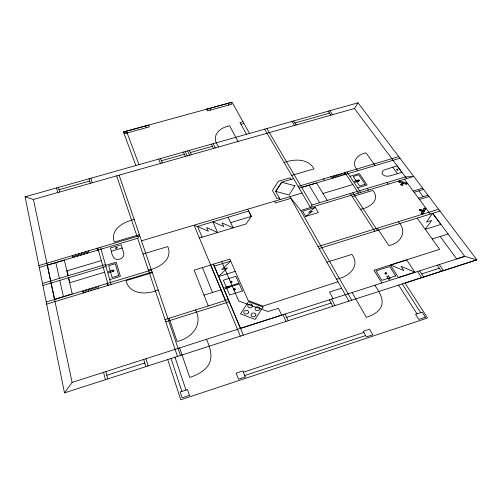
<?xml version="1.0" encoding="UTF-8"?>
<svg xmlns="http://www.w3.org/2000/svg" width="502" height="502" viewBox="0 0 502 502"><rect width="100%" height="100%" fill="white"/><g stroke="black" fill="none" stroke-linecap="round" stroke-linejoin="round"><path stroke-width="0.75" d="M98.781 286.027L97.727 288.587L95.568 287.006L94.514 289.566L92.362 287.979L91.289 290.545L89.143 288.957L88.063 291.524L85.924 289.936L84.838 292.509L82.698 290.915L83.219 292.999M88.647 250.805L87.505 253.184L85.365 251.778L84.217 254.163L82.083 252.751L80.922 255.141L78.795 253.723L77.628 256.12L75.501 254.702L74.327 257.099L72.206 255.681L72.677 257.589M422.778 210.514L424.228 207.941L425.865 208.437L422.684 214.109L421.04 213.607L421.385 212.992M348.896 301.131L289.842 196.677L300.648 210.482L413.761 176.447L405.434 176.93L311.999 205.017L310.481 207.533L264.629 129.165M400.075 181.191L399.259 180.952L398.644 181.969L399.46 182.207L400.075 181.191L406.501 183.054L405.861 184.071L406.739 184.322L407.354 183.299L406.476 183.048M64.476 392.884L72.119 382.43L464.752 256.371L476.9 259.835L64.476 392.884L25.1 196.815L33.414 199.457L354.456 108.482L358.001 102.797L476.9 259.835L405.001 283.084L427.585 317.986L180.764 399.78L167.718 359.576M425.232 229.301L431.701 220.434L426.43 222.079L432.592 213.363L440.844 224.444M39.294 267.497L137.686 238.293L139.719 235.664L38.905 265.552M315.193 207.401L308.604 212.446L312.457 211.286L305.599 216.437L302.599 211.198L315.193 207.401L318.274 212.603L305.599 216.437M244.712 375.552L365.651 335.543M243.357 372.202L363.9 332.424M337.971 281.798L262.879 306.126L248.226 300.56L229.816 259.145L213.419 264.165L240.471 328.377L281.666 315.105L278.441 308.347L268.03 311.522L238.739 301.049L221.677 261.636M106.819 375.239L144.739 363.034M286.661 317.364L331.082 303.064M421.655 273.916L439.306 268.237M414.934 272.228L398.412 277.531L390.355 265.006L403.821 270.509L401.073 266.317L414.934 272.228L406.645 259.829M464.726 256.34L456.651 258.932L440.198 236.461M391.171 264.893L405.999 260.18M341.586 288.192L329.5 292.051L333.096 298.615M336.484 279.175C348.124 277.179 361.032 266.644 351.858 254.42L326.909 262.239M165.032 319.542L228.347 299.625M165.792 321.801L229.27 301.809M448.066 233.982L432.166 238.996L439.614 249.35L373.952 270.22L381.853 282.99M440.907 224.425L425.244 229.32L417.193 218.132M203.994 295.151L220.999 289.842M235.243 271.362L218.615 276.508L227.381 267.886L221.765 269.618L230.682 261.103L214.241 266.129M318.048 246.57L438.61 209.265M319.153 248.515L439.978 211.072M158.205 289.974C147.174 294.768 129.547 295.032 126.046 280.656L152.313 272.661M418.467 198.158L427.993 195.24M419.44 199.47L428.984 196.546M210.639 264.924L213.381 264.083L243.319 335.185M109.756 279.583L120.398 276.357L116.157 262.182L105.696 265.326M148.372 270.038C159.115 268.087 173.328 259.296 167.762 246.576L142.976 254.018M46.228 302.003L151.416 270.032M413.171 191.011L422.615 188.137M46.655 304.13L152.1 272.04M414.125 192.297L423.588 189.417M360.499 209.278C369.397 207.841 380.924 200.053 372.867 190.409L352.253 196.621M104.598 272.235L69.816 282.72L68.648 277.744M302.016 193.057L141.476 240.822M392.752 167.216L384.607 169.814L382.693 171.107L381.966 173.052C383.139 176.855 388.14 176.541 391.227 175.556L401.882 172.362L397.095 165.93L392.752 167.216L397.509 173.673M357.662 187.855L367.15 185.012L359.306 173.529L349.963 176.309M42.501 283.442L105.42 264.554M199.419 238.017L246.018 223.98L251.314 216.4L248.647 211.035L197.537 226.44L194.161 225.417L240.351 336.145M42.908 285.475L105.985 266.518M111.356 251.232C111.758 255.211 114.23 260.958 119.288 259.239C122.3 258.775 124.791 255.7 123.611 252.682L121.151 244.794L110.39 247.994L111.356 251.232L122.155 248.019M290.802 198.378L275.548 202.927L274.619 201.208M322.968 193.49L352.837 184.56M101.322 260.582L67.03 270.835L68.178 275.723M230.688 222.599L251.339 216.418L247.775 209.284M298.125 186.411L398.757 156.624M139.38 234.666L114.299 242.096C109.775 229.458 123.799 221.545 134.247 219.587M299.123 188.118L399.975 158.23M301.664 187.409L316.536 183.004L327.235 200.436M279.269 197.951L276.916 198.648L272.448 190.459L278.441 181.241L290.2 177.79L291.135 179.402M293.601 178.681L281.754 182.163L275.673 191.413L280.154 199.564M291.681 175.399L314.051 168.841C308.033 158.331 294.122 158.801 284.145 162.516M25.1 196.815L358.001 102.797M59.048 189.706L89.695 181.034M161.368 160.753L184.416 154.233M190.371 152.552L212.459 146.302M294.956 122.965L329.532 113.182M240.973 124.301L243.941 123.467M242.949 121.685L239.987 122.513L246.495 134.285M206.661 109.21L230.87 102.546L231.805 104.221L207.533 110.911L206.661 109.21L209.572 108.413L210.451 110.114M124.138 133.783L149.401 126.818L148.674 125.054L123.473 131.988L135.86 165.534M251.107 304.193C249.607 303.748 247.279 304.852 247.85 306.678C248.81 308.937 253.215 307.895 252.5 305.348L251.32 304.275M127.144 132.955L123.473 131.988L232.075 102.22L249.513 133.438M399.46 182.207L402.322 183.035L402.937 182.019L401.795 183.738L400.721 184.316L401.474 185.138L402.824 184.931L402.66 183.989L403.633 182.22L403.012 183.243L405.892 184.077M424.24 210.959L420.676 209.303L419.44 209.798L419.841 210.771L424.152 211.493L422.508 210.997L421.373 213.011L423.029 213.494M423.908 208.512L425.545 209.008M330.667 176.779L333.127 178.041L333.435 175.957L335.901 177.219L336.202 175.135L338.674 176.397L338.969 174.32L341.448 175.575L341.73 173.504L344.209 174.759L344.491 172.682L345.596 174.345M418.856 190.854L423.236 196.696M432.686 213.331L464.752 256.371M354.456 108.482L406.664 178.58M404.455 179.245L430.27 214.078M425.307 229.301L432.253 238.958M375.094 165.604L366.046 152.922C356.966 154.252 350.12 163.037 357.876 170.705M386.973 182.483L388.165 184.152M439.231 264.567L443.492 270.616M329.839 110.747L332.6 114.676M437.192 265.225L441.44 271.275M328.157 111.224L330.912 115.153M398.249 221.752C407.888 231.347 400.834 243.52 388.743 245.522L377.366 228.215M367.238 188.413L368.386 190.107M419.597 270.873L423.726 276.991M417.538 271.532L421.655 277.656M347.001 171.941L360.662 192.429M344.88 172.569L358.484 193.082M352.737 192.774L377.441 230.456M350.239 193.527L374.818 231.265M402.246 283.919L420.714 312.646M398.626 285.086L416.98 313.875M293.676 120.963L296.236 124.979M291.976 121.446L294.523 125.462M323.514 178.894L324.574 180.576M374.906 285.218C378.828 291.511 384.463 299.173 381.162 306.948C378.175 312.539 372.101 315.388 366.353 317.339L352.09 292.54M309.113 185.2L319.648 202.72M266.932 128.518L312.031 205.011M300.648 210.482L351.739 300.215M227.99 103.343L228.918 105.018M331.471 299.167L334.991 305.618M329.337 299.851L332.845 306.308M238.017 141.476L229.646 125.814C218.721 127.759 210.357 136.588 218.759 146.935M213.181 143.697L215.276 147.921M211.417 144.193L213.501 148.423M285.073 314.057L288.267 320.69M282.902 314.754L286.077 321.393M228.165 217.209L233.141 227.858L222.104 222.919L223.76 226.553L212.861 221.821L217.617 232.545L206.711 227.538L208.299 231.202L197.537 226.44L202.074 237.22M189.392 150.412L191.35 154.704M187.616 150.92L189.561 155.212M185.244 151.585L187.177 155.884M183.462 152.093L185.382 156.392M225.461 300.535L210.664 265.062L194.142 270.126L208.248 305.95M160.483 158.582L162.265 162.943M145.699 125.876L146.415 127.64M158.682 159.09L160.452 163.457M202.419 267.591L212.509 292.49M195.429 309.979C203.617 324.606 191.406 338.398 177.062 341.473L169.124 318.255M206.523 339.277C209.962 347.189 213.406 356.878 208.487 364.967C204.182 371.449 196.909 375.05 189.731 377.454L179.616 347.917M126.473 131.166L139.004 164.643M119.125 175.167L180.5 355.454M116.671 175.863L137.065 236.455M137.686 238.293L177.451 356.439M175.003 357.229L185.96 390.073M171.038 358.51L181.856 391.428M145.969 358.717L148.128 365.895M90.868 178.241L92.23 182.791M143.679 359.457L145.812 366.642M89.017 178.762L90.366 183.318M100.507 247.291L111.105 284.515M97.808 248.088L108.288 285.374M107.02 283.523L107.597 285.582M97.068 248.308L97.595 250.191M105.897 371.58L107.742 378.922M58.47 187.39L59.631 192.028M103.563 372.333L105.395 379.681M56.6 187.917L57.749 192.561M68.021 275.78L64.35 260.124L47.345 265.169L50.689 280.982M68.473 277.794L72.263 293.965L54.555 299.349L51.097 283.015M55.866 262.64L59.374 278.378M59.801 280.398L63.421 296.651M33.414 199.457L72.119 382.43M424.711 208.757L424.46 208.995L424.711 208.757M422.195 213.174L422.508 213.017L422.195 213.174M386.86 273.213L386.107 274.18L384.77 273.571L385.523 272.605L386.86 273.213M386.414 273.289L385.982 273.847L385.216 273.496L385.649 272.944L386.414 273.289M357.769 180.281L358.321 181.096L359.545 180.733L358.993 179.917L357.769 180.281M359.187 180.419C358.397 181.849 357.656 179.358 359.187 180.419M419.747 209.993C419.634 212.227 421.567 207.728 419.747 209.993M233.901 289.165L234.509 289.798L235.024 289.24L233.901 289.165M233.499 289.033L233.499 289.779L234.578 290.137L235.469 289.165L234.277 288.543L233.499 289.033M230.656 281.685L231.265 282.306L231.773 281.76L230.656 281.685M230.267 281.559L230.261 282.293L231.328 282.645L232.219 281.685L231.039 281.076L230.267 281.559M259.885 308.786C259.54 310.907 256.026 311.372 255.116 309.395C254.395 306.829 258.8 305.8 259.785 308.052L259.885 308.786M255.894 314.967C255.549 317.107 252.004 317.584 251.1 315.582C250.366 312.991 254.815 311.937 255.794 314.227L255.894 314.967M248.578 312.206C248.22 314.327 244.694 314.81 243.803 312.821C243.093 310.255 247.517 309.194 248.484 311.472L248.578 312.206M112.686 270.559L113.182 271.149L113.741 270.622L112.686 270.559M112.335 270.434L112.228 271.136L113.195 271.469L114.167 270.553L113.132 269.976L108.413 271.626L108.752 272.824L112.643 271.651L112.291 270.452M400.107 181.881L400.107 181.881M422.264 210.363L422.019 210.802L422.264 210.363M405.829 183.374L406.168 183.569L405.842 183.355M294.931 185.784L289.07 195.021L275.711 191.356L281.704 182.232L294.931 185.784M263.073 307.011L255.091 319.41L240.471 313.863L248.565 301.639L263.073 307.011M189.442 395.356L182.094 397.785L180.193 391.974L187.503 389.565L189.442 395.356M425.445 317.214L418.768 319.423L415.543 314.352L422.182 312.162L425.445 317.214M245.271 376.939L238.544 379.167L236.172 373.155L242.855 370.953L245.271 376.939M372.798 334.771L366.41 336.886L363.266 331.301L369.616 329.205L372.798 334.771M388.391 275.905L386.735 276.433L388.604 279.401L390.267 278.867L388.391 275.905M395.714 275.924L381.884 280.354L376.004 270.885L389.69 266.531L395.714 275.924M242.353 291.009L229.602 295.007L226.59 287.922L239.241 283.975L242.353 291.009M228.743 286.234L224.802 287.464L225.342 288.732L229.282 287.502L228.743 286.234M238.946 283.235L226.308 287.175L223.352 280.229L235.89 276.338L238.946 283.235M118.742 275.51L112.115 277.518L108.702 265.683L115.234 263.726L118.742 275.51M365.149 184.309L359.608 185.966L353.226 176.459L358.698 174.834L365.149 184.309M357.895 180.231L354.45 181.26L355.109 182.251L358.56 181.222L357.895 180.231M397.283 169.161L396.555 169.375L397.314 170.404L398.048 170.184L397.283 169.161M117.041 247.48L115.328 247.988L115.491 248.534L117.211 248.019L117.041 247.48M402.805 184.905L402.698 184.937A1.531 1.017 3 0 1 401.738 184.956L400.753 184.303L402.805 184.905M402.767 183.537L402.19 183.374L402.767 183.537"/></g></svg>
